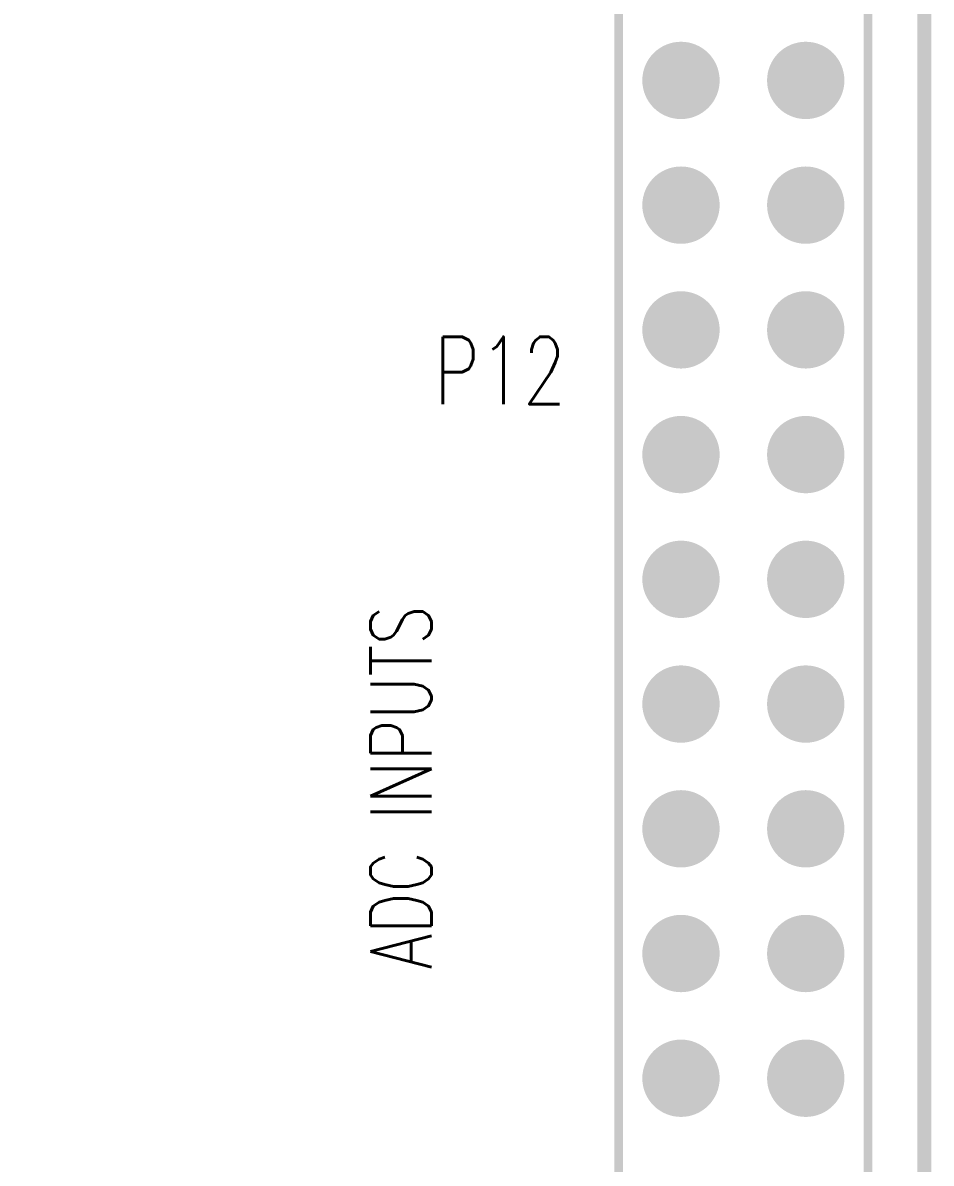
# Model space of a CAD drawing. Extents: x -3908 to 11948, y -2965 to 7442.
# Drawn here: x 4077 to 4806, y 1132 to 2046 of the extents above; entities that cross this region are included whole.
import ezdxf
from ezdxf.enums import TextEntityAlignment as Align

# ---------------------------------------------------------------- set-up
doc = ezdxf.new("R2010")
doc.units = 0
doc.header["$MEASUREMENT"] = 0
doc.layers.get('0').update_dxf_attribs({"linetype": 'CONTINUOUS'})
for name, color, linetype in [('BOARD_OUTLINE_00', 7, 'CONTINUOUS'), ('PADS_TOP', 9, 'CONTINUOUS'), ('PADS_XR_27', 7, 'CONTINUOUS'), ('PART_NAME_01', 7, 'CONTINUOUS'), ('PART_TOP_2DLINE_01', 7, 'CONTINUOUS'), ('TEXT_26', 7, 'CONTINUOUS')]:
    doc.layers.add(name, color=color, linetype=linetype)
doc.styles.add('W7', font='simplex', dxfattribs={"width": 0.75})

# ---------------------------------------------------------------- blocks, each defined once
blk = doc.blocks.new('BOARD_167')
at = {"layer": 'BOARD_OUTLINE_00', "const_width": 11.11}
blk.add_lwpolyline([(0, 165), (0, 7495), (5000, 7495), (5000, 165)], close=True, dxfattribs=at)
blk = doc.blocks.new('PART_BODY_TOP_508')
at = {"layer": 'PART_TOP_2DLINE_01', "const_width": 7}
blk.add_lwpolyline([(-50, 50), (150, 50), (150, -1150), (-50, -1150)], close=True, dxfattribs=at)
blk = doc.blocks.new('PAD_123')
at = {"const_width": 18.5}
blk.add_lwpolyline([(0, -9.25, 1), (0, 9.25, 1)], format="xyb", close=True, dxfattribs=at)
blk = doc.blocks.new('PAD_25')
at = {"const_width": 31}
blk.add_lwpolyline([(0, -15.5, 1), (0, 15.5, 1)], format="xyb", close=True, dxfattribs=at)
blk = doc.blocks.new('STK_TOP_336')
at = {"layer": 'PADS_TOP'}
blk.add_blockref('PAD_25', (0, 0), dxfattribs=at)
at = {"layer": 'PADS_XR_27'}
blk.add_blockref('PAD_123', (0, 0), dxfattribs=at)
blk = doc.blocks.new('SYM_TOP_148')
for name, p in [('PART_BODY_TOP_508', (0, 0)), ('STK_TOP_336', (0, -100)), ('STK_TOP_336', (100, -100)), ('STK_TOP_336', (0, -200)), ('STK_TOP_336', (100, -200)), ('STK_TOP_336', (0, -300)), ('STK_TOP_336', (100, -300)), ('STK_TOP_336', (0, -400)), ('STK_TOP_336', (100, -400)), ('STK_TOP_336', (0, -500)), ('STK_TOP_336', (100, -500)), ('STK_TOP_336', (0, -600)), ('STK_TOP_336', (100, -600)), ('STK_TOP_336', (0, -700)), ('STK_TOP_336', (100, -700)), ('STK_TOP_336', (0, -800)), ('STK_TOP_336', (100, -800)), ('STK_TOP_336', (0, -900)), ('STK_TOP_336', (100, -900))]:
    blk.add_blockref(name, p)
blk = doc.blocks.new('PART_TOP_567')
blk.add_blockref('SYM_TOP_148', (0, 0))
at = {"layer": 'PART_NAME_01', "style": 'W7', "width": 0.75}
blk.add_text('P12', height=53.9, dxfattribs=at).set_placement((-145, -332.5), align=Align.MIDDLE_CENTER)

msp = doc.modelspace()

# ---------------------------------------------------------------- block references
for name, p in [('BOARD_167', (-200, -530)), ('PART_TOP_567', (4605, 2100))]:
    msp.add_blockref(name, p)

# ---------------------------------------------------------------- texts
at = {"layer": 'TEXT_26', "style": 'W7', "width": 0.75}
msp.add_text('ADC INPUTS', height=49, rotation=90, dxfattribs=at).set_placement((4405, 1287.5))

doc.saveas('drawing.dxf')
